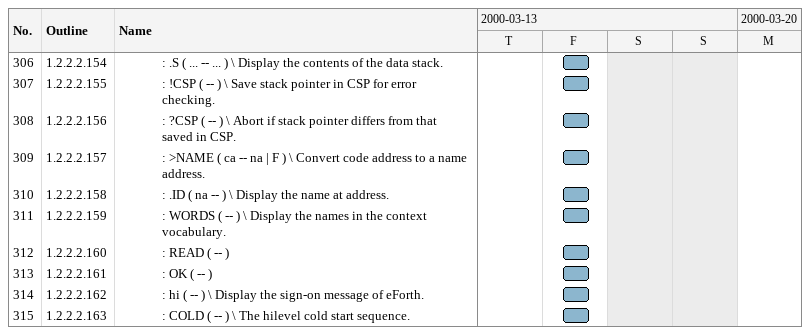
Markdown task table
| ID | WBS | Task | Start | Finish |
|---|---|---|---|---|
| 306 | 1.2.2.2.154 | : .S ( ... -- ... ) \ Display the contents of the data stack. | 2000-03-17 | 2000-03-17 |
| 307 | 1.2.2.2.155 | : !CSP ( -- ) \ Save stack pointer in CSP for error checking. | 2000-03-17 | 2000-03-17 |
| 308 | 1.2.2.2.156 | : ?CSP ( -- ) \ Abort if stack pointer differs from that saved in CSP. | 2000-03-17 | 2000-03-17 |
| 309 | 1.2.2.2.157 | : >NAME ( ca -- na \| F ) \ Convert code address to a name address. | 2000-03-17 | 2000-03-17 |
| 310 | 1.2.2.2.158 | : .ID ( na -- ) \ Display the name at address. | 2000-03-17 | 2000-03-17 |
| 311 | 1.2.2.2.159 | : WORDS ( -- ) \ Display the names in the context vocabulary. | 2000-03-17 | 2000-03-17 |
| 312 | 1.2.2.2.160 | : READ ( -- ) | 2000-03-17 | 2000-03-17 |
| 313 | 1.2.2.2.161 | : OK ( -- ) | 2000-03-17 | 2000-03-17 |
| 314 | 1.2.2.2.162 | : hi ( -- ) \ Display the sign-on message of eForth. | 2000-03-17 | 2000-03-17 |
| 315 | 1.2.2.2.163 | : COLD ( -- ) \ The hilevel cold start sequence. | 2000-03-17 | 2000-03-17 |
